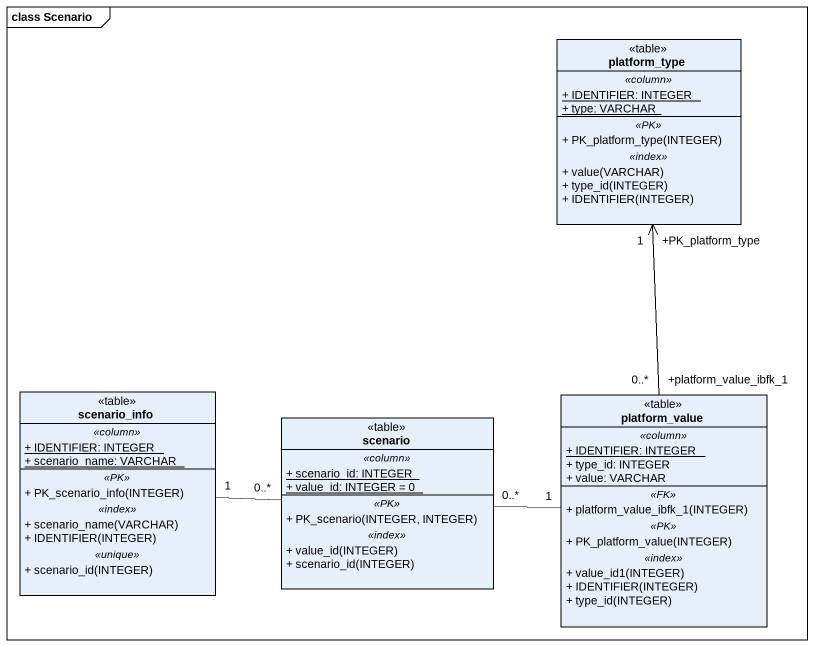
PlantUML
@startuml
mainframe class Scenario
hide circle
hide empty members
skinparam classAttributeIconSize 0
class platform_type <<table>> {
  .. <<column>> ..
  {static} + IDENTIFIER: INTEGER
  {static} + type: VARCHAR
  .. <<PK>> ..
  + PK_platform_type(INTEGER)
  .. <<index>> ..
  + value(VARCHAR)
  + type_id(INTEGER)
  + IDENTIFIER(INTEGER)
}
class scenario_info <<table>> {
  .. <<column>> ..
  {static} + IDENTIFIER: INTEGER
  {static} + scenario_name: VARCHAR
  .. <<PK>> ..
  + PK_scenario_info(INTEGER)
  .. <<index>> ..
  + scenario_name(VARCHAR)
  + IDENTIFIER(INTEGER)
  .. <<unique>> ..
  + scenario_id(INTEGER)
}
class scenario <<table>> {
  .. <<column>> ..
  {static} + scenario_id: INTEGER
  {static} + value_id: INTEGER = 0
  .. <<PK>> ..
  + PK_scenario(INTEGER, INTEGER)
  .. <<index>> ..
  + value_id(INTEGER)
  + scenario_id(INTEGER)
}
class platform_value <<table>> {
  .. <<column>> ..
  {static} + IDENTIFIER: INTEGER
  + type_id: INTEGER
  + value: VARCHAR
  .. <<FK>> ..
  + platform_value_ibfk_1(INTEGER)
  .. <<PK>> ..
  + PK_platform_value(INTEGER)
  .. <<index>> ..
  + value_id1(INTEGER)
  + IDENTIFIER(INTEGER)
  + type_id(INTEGER)
}
scenario_info "1" -right- "0..*" scenario
platform_value "+platform_value_ibfk_1\n0..*" -up-> "+PK_platform_type\n1" platform_type
platform_value "1" -left- "0..*" scenario
@enduml
